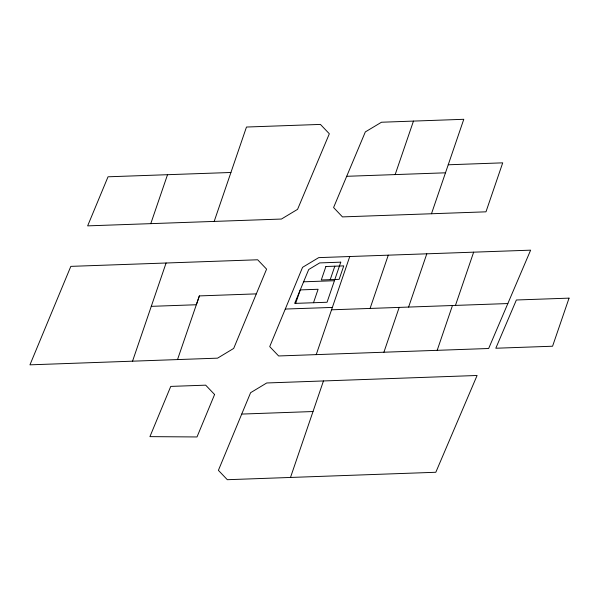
<?xml version="1.0" encoding="UTF-8"?>
<svg xmlns="http://www.w3.org/2000/svg" width="599" height="599" viewBox="0 0 599 599"><rect width="100%" height="100%" fill="white"/><g stroke="black" fill="none" stroke-linecap="round" stroke-linejoin="round"><path stroke-width="0.9" d="M150.791 223.637L167.525 174.698L230.915 172.482M132.544 361.182L217.572 358.157L233.692 348.423L266.585 269.131L257.667 259.779L70.832 266.368L29.95 364.836L132.544 361.182L166.095 262.991M214.18 221.413L246.481 127.033L320.42 124.42L329.338 133.772L297.568 209.343L281.425 219.047L87.649 225.868L108.03 176.795L167.525 174.698M256.327 293.877L199.362 295.906L196.352 304.749L151.285 306.344M295.644 303.371L300.256 289.901L318.106 289.272L313.502 302.735M330.214 279.658L334.819 266.196M316.227 354.623L349.756 256.522L530.624 250.165L488.657 348.498L278.625 355.963L269.715 346.611L302.562 267.334L318.698 257.63L349.756 256.522M290.5 477.448L323.46 380.949M395.16 174.594L413.46 121.095M370.07 308.448L388.264 255.174M383.907 352.219L399.189 307.399M431.482 213.753L463.783 119.298L381.481 122.233L365.33 131.915L333.583 207.531L342.463 216.898L485.976 211.829L502.711 162.846L448.224 164.785M408.6 307.062L426.795 253.819M437.188 350.325L452.462 305.52M455.457 305.415L473.652 252.172M177.529 359.565L199.362 295.906M241.726 414.074L218.403 470.35L227.321 479.702L435.81 472.274L477.089 375.483L266.735 382.971L250.607 392.697L241.726 414.074L313.007 411.535M346.694 176.301L445.476 172.812M303.611 281.807L334.429 280.714M285.266 309.047L332.348 307.422M331.532 309.803L507.84 303.551M325.893 266.51L321.289 279.973L339.139 279.344L343.751 265.881L325.893 266.51M340.771 262.167L327.054 302.255L294.656 303.401L308.702 269.528L319.694 262.909L340.771 262.167M569.05 298.137L552.57 346.229L495.807 348.236L516.375 299.987L569.05 298.137M214.592 394.509L197.004 436.956L149.922 436.634L170.752 386.407L205.674 385.164L214.592 394.509"/></g></svg>
